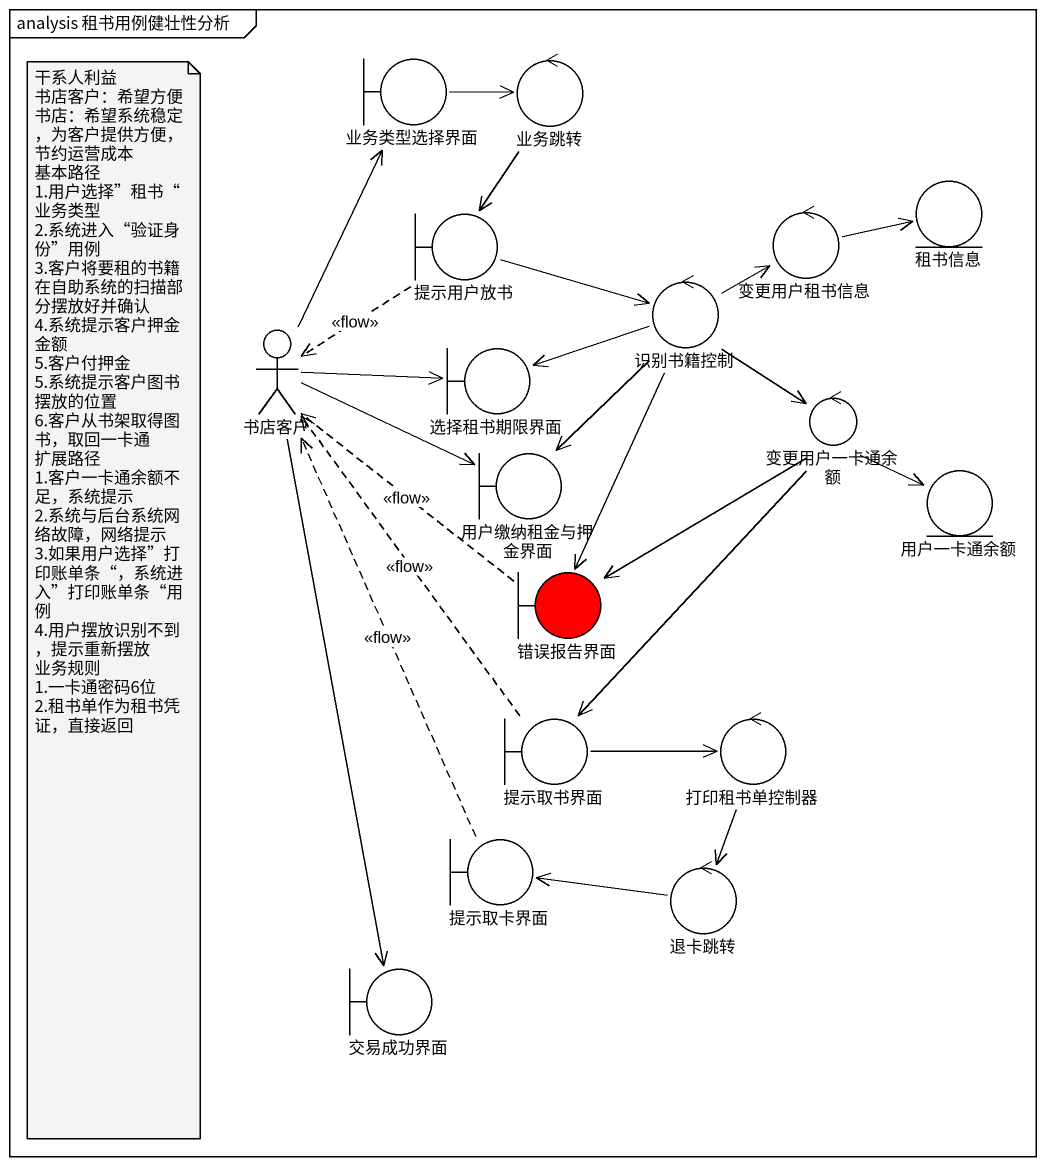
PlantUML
@startuml
mainframe analysis 租书用例健壮性分析
boundary 业务类型选择界面
control 业务跳转
entity 租书信息
boundary 提示用户放书
control 变更用户租书信息
control 识别书籍控制
actor 书店客户
boundary 选择租书期限界面
boundary 用户缴纳租金与押金界面
control 变更用户一卡通余额
entity 用户一卡通余额
boundary 错误报告界面 #FF0000
boundary 提示取书界面
control 打印租书单控制器
boundary 提示取卡界面
control 退卡跳转
boundary 交易成功界面
业务类型选择界面 -right-> 业务跳转
业务跳转 --> 提示用户放书
提示用户放书 -right-> 识别书籍控制
提示用户放书 ..> 书店客户 : <<flow>>
变更用户租书信息 -right-> 租书信息
识别书籍控制 -up-> 变更用户租书信息
识别书籍控制 -left-> 选择租书期限界面
识别书籍控制 --> 用户缴纳租金与押金界面
识别书籍控制 --> 变更用户一卡通余额
识别书籍控制 --> 错误报告界面
书店客户 -up-> 业务类型选择界面
书店客户 -right-> 选择租书期限界面
书店客户 -right-> 用户缴纳租金与押金界面
书店客户 --> 交易成功界面
变更用户一卡通余额 -right-> 用户一卡通余额
变更用户一卡通余额 --> 错误报告界面
变更用户一卡通余额 --> 提示取书界面
错误报告界面 .up.> 书店客户 : <<flow>>
提示取书界面 .up.> 书店客户 : <<flow>>
提示取书界面 -right-> 打印租书单控制器
打印租书单控制器 --> 退卡跳转
提示取卡界面 .up.> 书店客户 : <<flow>>
退卡跳转 -left-> 提示取卡界面
note as N1
  干系人利益
  书店客户：希望方便
  书店：希望系统稳定，为客户提供方便，节约运营成本
  基本路径
  1.用户选择”租书“业务类型
  2.系统进入“验证身份”用例
  3.客户将要租的书籍在自助系统的扫描部分摆放好并确认
  4.系统提示客户押金金额
  5.客户付押金
  5.系统提示客户图书摆放的位置
  6.客户从书架取得图书，取回一卡通
  扩展路径
  1.客户一卡通余额不足，系统提示
  2.系统与后台系统网络故障，网络提示
  3.如果用户选择”打印账单条“，系统进入”打印账单条“用例
  4.用户摆放识别不到，提示重新摆放
  业务规则
  1.一卡通密码6位
  2.租书单作为租书凭证，直接返回
end note
@enduml
